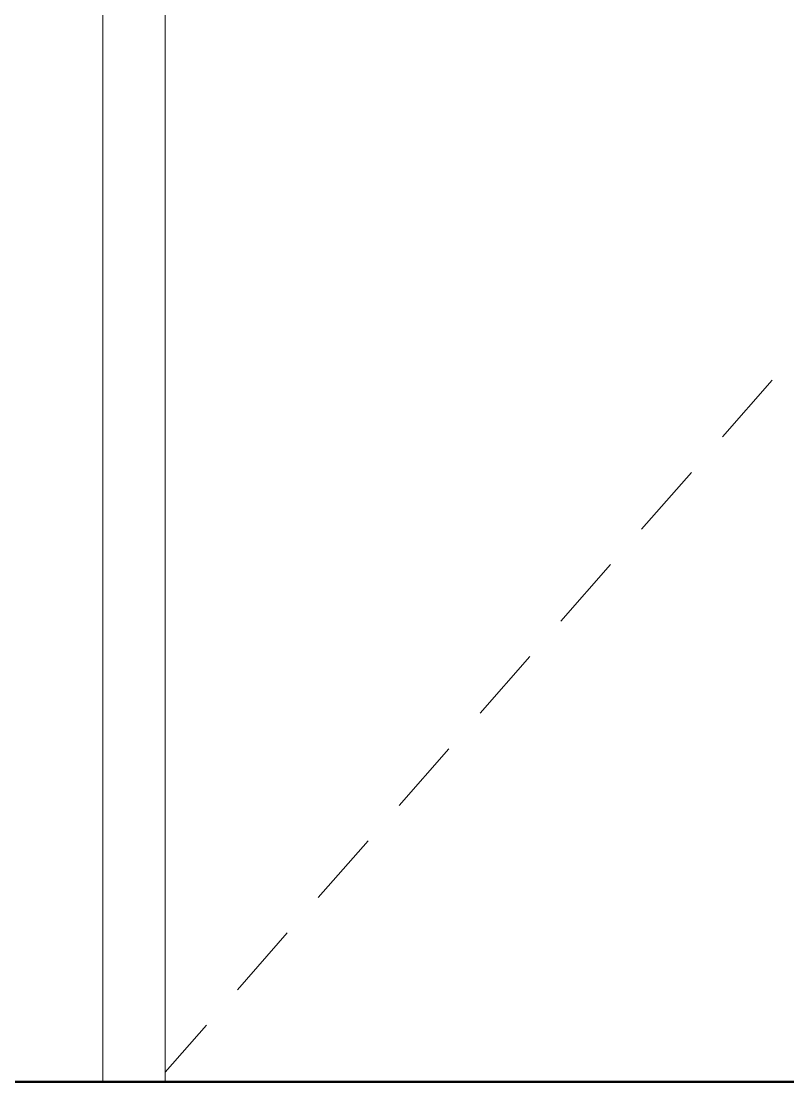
# Model space of a CAD drawing. Header units: millimetres. Extents: x -46169 to 247764, y -86316 to 18123.
# Drawn here: x 240985 to 241798, y -83027 to -81902 of the extents above; entities that cross this region are included whole.
import ezdxf

# ---------------------------------------------------------------- set-up
doc = ezdxf.new("R2010")
doc.units = ezdxf.units.MM
doc.header["$MEASUREMENT"] = 0
doc.linetypes.add('Wipeout_Contour', pattern=[1000, 0, -1000])
doc.layers.add('0_Pen_No__85', color=8, linetype='Continuous', lineweight=20)
doc.layers.add('New_A-20-M_Floor_Slab', color=7, linetype='Continuous')
doc.layers.add('New_ArchiCAD Doors', color=7, linetype='Continuous')
doc.layers.add('New_A-20-M_Floor_Slab_Pen_No__29', color=7, linetype='Continuous', lineweight=50, true_color=0x2a2a2a)
doc.layers.add('New_ArchiCAD Doors_Pen_No__63', color=7, linetype='Continuous', lineweight=20, true_color=0x606060)

# ---------------------------------------------------------------- blocks, each defined once
blk = doc.blocks.new('Section Elem_112_5', base_point=(221877.1, -83027.5))
at = {"color": 254, "linetype": 'Wipeout_Contour', "lineweight": 0, "ltscale": 1018670.73813863}
blk.add_wipeout([(241072.1, -80927.5), (241072.1, -83027.5), (241138.1, -83027.5), (241138.1, -80993.5)], dxfattribs=at).dxf.layer = 'New_ArchiCAD Doors'
at = {"layer": 'New_ArchiCAD Doors_Pen_No__63', "linetype": 'Continuous'}
blk.add_line((241072.1, -83027.5), (241072.1, -80927.5), dxfattribs=at)
at = {"color": 254, "linetype": 'Wipeout_Contour', "lineweight": 0, "ltscale": 2042569.348763883}
blk.add_wipeout([(241138.1, -80993.5), (241138.1, -83027.5), (242016.1, -83027.5), (242016.1, -82327.5), (241828.6, -82327.5), (241828.6, -82177.5), (242016.1, -82177.5), (242016.1, -80993.5)], dxfattribs=at).dxf.layer = 'New_ArchiCAD Doors'
at = {"layer": 'New_ArchiCAD Doors_Pen_No__63', "linetype": 'Continuous'}
for p, q in [((241138.1, -80993.5), (241138.1, -83027.5)), ((241729.1, -82343.4), (241781.9, -82283.2)), ((241643.4, -82441.1), (241696.2, -82381)), ((241557.7, -82538.8), (241610.4, -82478.7)), ((241472, -82636.6), (241524.7, -82576.4)), ((241386.2, -82734.3), (241439, -82674.2)), ((241300.5, -82832), (241353.3, -82771.9)), ((241214.8, -82929.8), (241267.5, -82869.6)), ((241138.1, -83017.2), (241181.8, -82967.3))]:
    blk.add_line(p, q, dxfattribs=at)
blk = doc.blocks.new('Section Elem_177_5', base_point=(221877.1, -83027.5))
at = {"layer": 'New_A-20-M_Floor_Slab_Pen_No__29', "linetype": 'Continuous'}
blk.add_line((239420, -83027.5), (242319.2, -83027.5), dxfattribs=at)
blk = doc.blocks.new('I-04 Lecture Theatre Elevation_STORY_MARKER', base_point=(221877.1, -83027.5))
at = {"layer": '0_Pen_No__85', "linetype": 'Continuous'}
blk.add_line((222181.6, -83027.5), (243470, -83027.5), dxfattribs=at)

msp = doc.modelspace()

# ---------------------------------------------------------------- block references
at = {"layer": 'New_ArchiCAD Doors'}
msp.add_blockref('Section Elem_112_5', (221877.1, -83027.5), dxfattribs=at)

# ---------------------------------------------------------------- next in the draw order: block references
at = {"linetype": 'Continuous', "lineweight": 0}
msp.add_blockref('I-04 Lecture Theatre Elevation_STORY_MARKER', (221877.1, -83027.5), dxfattribs=at)
at = {"layer": 'New_A-20-M_Floor_Slab'}
msp.add_blockref('Section Elem_177_5', (221877.1, -83027.5), dxfattribs=at)

doc.saveas('drawing.dxf')
